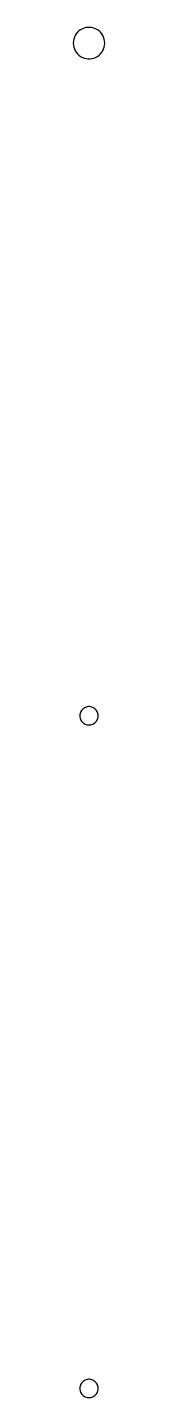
# Model space of a CAD drawing. Header units: metres. Extents: x -3 to 3, y -1 to 223.
import ezdxf

# ---------------------------------------------------------------- set-up
doc = ezdxf.new("R2010")
doc.units = ezdxf.units.M

msp = doc.modelspace()

# ---------------------------------------------------------------- linework, layer by layer
for p, q in [((-1.64, 221.98), (-1.87, 221.76)), ((-1.38, 222.17), (-1.64, 221.98)), ((-1.09, 222.33), (-1.38, 222.17)), ((-0.79, 222.44), (-1.09, 222.33)), ((-0.48, 222.53), (-0.79, 222.44)), ((-0.16, 222.57), (-0.48, 222.53)), ((0.16, 222.57), (-0.16, 222.57)), ((0.48, 222.53), (0.16, 222.57)), ((0.79, 222.44), (0.48, 222.53)), ((1.09, 222.33), (0.79, 222.44)), ((1.38, 222.17), (1.09, 222.33)), ((1.64, 221.98), (1.38, 222.17)), ((1.87, 221.76), (1.64, 221.98)), ((-2.55, 220.32), (-2.57, 220)), ((-2.57, 220), (-2.55, 219.68)), ((-2.49, 220.64), (-2.55, 220.32)), ((-2.55, 219.68), (-2.49, 219.36)), ((-2.39, 220.95), (-2.49, 220.64)), ((-2.25, 221.24), (-2.39, 220.95)), ((-2.08, 221.51), (-2.25, 221.24)), ((-1.87, 221.76), (-2.08, 221.51)), ((2.08, 221.51), (1.87, 221.76)), ((2.25, 221.24), (2.08, 221.51)), ((2.39, 220.95), (2.25, 221.24)), ((2.49, 220.64), (2.39, 220.95)), ((2.55, 220.32), (2.49, 220.64)), ((2.49, 219.36), (2.55, 219.68)), ((2.57, 220), (2.55, 220.32)), ((2.55, 219.68), (2.57, 220)), ((-2.49, 219.36), (-2.39, 219.05)), ((-2.39, 219.05), (-2.25, 218.76)), ((-2.25, 218.76), (-2.08, 218.49)), ((-2.08, 218.49), (-1.87, 218.24)), ((-1.87, 218.24), (-1.64, 218.02)), ((-1.64, 218.02), (-1.38, 217.83)), ((-1.38, 217.83), (-1.09, 217.67)), ((-1.09, 217.67), (-0.79, 217.56)), ((-0.79, 217.56), (-0.48, 217.47)), ((-0.48, 217.47), (-0.16, 217.43)), ((-0.16, 217.43), (0.16, 217.43)), ((0.16, 217.43), (0.48, 217.47)), ((0.48, 217.47), (0.79, 217.56)), ((0.79, 217.56), (1.09, 217.67)), ((1.09, 217.67), (1.38, 217.83)), ((1.38, 217.83), (1.64, 218.02)), ((1.64, 218.02), (1.87, 218.24)), ((1.87, 218.24), (2.08, 218.49)), ((2.08, 218.49), (2.25, 218.76)), ((2.25, 218.76), (2.39, 219.05)), ((2.39, 219.05), (2.49, 219.36)), ((-1.49, 110.19), (-1.5, 110)), ((-1.5, 110), (-1.49, 109.81)), ((-1.45, 110.37), (-1.49, 110.19)), ((-1.49, 109.81), (-1.45, 109.63)), ((-1.39, 110.55), (-1.45, 110.37)), ((-1.31, 110.72), (-1.39, 110.55)), ((-1.21, 110.88), (-1.31, 110.72)), ((-1.09, 111.03), (-1.21, 110.88)), ((-0.96, 111.16), (-1.09, 111.03)), ((-0.8, 111.27), (-0.96, 111.16)), ((-0.64, 111.36), (-0.8, 111.27)), ((-0.46, 111.43), (-0.64, 111.36)), ((-0.28, 111.47), (-0.46, 111.43)), ((-0.09, 111.5), (-0.28, 111.47)), ((0.09, 111.5), (-0.09, 111.5)), ((0.28, 111.47), (0.09, 111.5)), ((0.46, 111.43), (0.28, 111.47)), ((0.64, 111.36), (0.46, 111.43)), ((0.8, 111.27), (0.64, 111.36)), ((0.96, 111.16), (0.8, 111.27)), ((1.09, 111.03), (0.96, 111.16)), ((1.21, 110.88), (1.09, 111.03)), ((1.31, 110.72), (1.21, 110.88)), ((1.39, 110.55), (1.31, 110.72)), ((1.45, 110.37), (1.39, 110.55)), ((1.49, 110.19), (1.45, 110.37)), ((1.45, 109.63), (1.49, 109.81)), ((1.5, 110), (1.49, 110.19)), ((1.49, 109.81), (1.5, 110)), ((-1.45, 109.63), (-1.39, 109.45)), ((-1.39, 109.45), (-1.31, 109.28)), ((-1.31, 109.28), (-1.21, 109.12)), ((-1.21, 109.12), (-1.09, 108.97)), ((-1.09, 108.97), (-0.96, 108.84)), ((-0.96, 108.84), (-0.8, 108.73)), ((-0.8, 108.73), (-0.64, 108.64)), ((-0.64, 108.64), (-0.46, 108.57)), ((-0.46, 108.57), (-0.28, 108.53)), ((-0.28, 108.53), (-0.09, 108.5)), ((-0.09, 108.5), (0.09, 108.5)), ((0.09, 108.5), (0.28, 108.53)), ((0.28, 108.53), (0.46, 108.57)), ((0.46, 108.57), (0.64, 108.64)), ((0.64, 108.64), (0.8, 108.73)), ((0.8, 108.73), (0.96, 108.84)), ((0.96, 108.84), (1.09, 108.97)), ((1.09, 108.97), (1.21, 109.12)), ((1.21, 109.12), (1.31, 109.28)), ((1.31, 109.28), (1.39, 109.45)), ((1.39, 109.45), (1.45, 109.63)), ((-1.49, 0.19), (-1.5, 0)), ((-1.5, 0), (-1.49, -0.19)), ((-1.45, 0.37), (-1.49, 0.19)), ((-1.39, 0.55), (-1.45, 0.37)), ((-1.31, 0.72), (-1.39, 0.55)), ((-1.21, 0.88), (-1.31, 0.72)), ((-1.09, 1.03), (-1.21, 0.88)), ((-0.96, 1.16), (-1.09, 1.03)), ((-0.8, 1.27), (-0.96, 1.16)), ((-0.64, 1.36), (-0.8, 1.27)), ((-0.46, 1.43), (-0.64, 1.36)), ((-0.28, 1.47), (-0.46, 1.43)), ((-0.09, 1.5), (-0.28, 1.47)), ((0.09, 1.5), (-0.09, 1.5)), ((0.28, 1.47), (0.09, 1.5)), ((0.46, 1.43), (0.28, 1.47)), ((0.64, 1.36), (0.46, 1.43)), ((0.8, 1.27), (0.64, 1.36)), ((0.96, 1.16), (0.8, 1.27)), ((1.09, 1.03), (0.96, 1.16)), ((1.21, 0.88), (1.09, 1.03)), ((1.31, 0.72), (1.21, 0.88)), ((1.39, 0.55), (1.31, 0.72)), ((1.45, 0.37), (1.39, 0.55)), ((1.49, 0.19), (1.45, 0.37)), ((1.5, 0), (1.49, 0.19)), ((1.49, -0.19), (1.5, 0)), ((-1.49, -0.19), (-1.45, -0.37)), ((-1.45, -0.37), (-1.39, -0.55)), ((-1.39, -0.55), (-1.31, -0.72)), ((-1.31, -0.72), (-1.21, -0.88)), ((-1.21, -0.88), (-1.09, -1.03)), ((-1.09, -1.03), (-0.96, -1.16)), ((-0.96, -1.16), (-0.8, -1.27)), ((-0.8, -1.27), (-0.64, -1.36)), ((-0.64, -1.36), (-0.46, -1.43)), ((-0.46, -1.43), (-0.28, -1.47)), ((-0.28, -1.47), (-0.09, -1.5)), ((-0.09, -1.5), (0.09, -1.5)), ((0.09, -1.5), (0.28, -1.47)), ((0.28, -1.47), (0.46, -1.43)), ((0.46, -1.43), (0.64, -1.36)), ((0.64, -1.36), (0.8, -1.27)), ((0.8, -1.27), (0.96, -1.16)), ((0.96, -1.16), (1.09, -1.03)), ((1.09, -1.03), (1.21, -0.88)), ((1.21, -0.88), (1.31, -0.72)), ((1.31, -0.72), (1.39, -0.55)), ((1.39, -0.55), (1.45, -0.37)), ((1.45, -0.37), (1.49, -0.19))]:
    msp.add_line(p, q)

doc.saveas('drawing.dxf')
